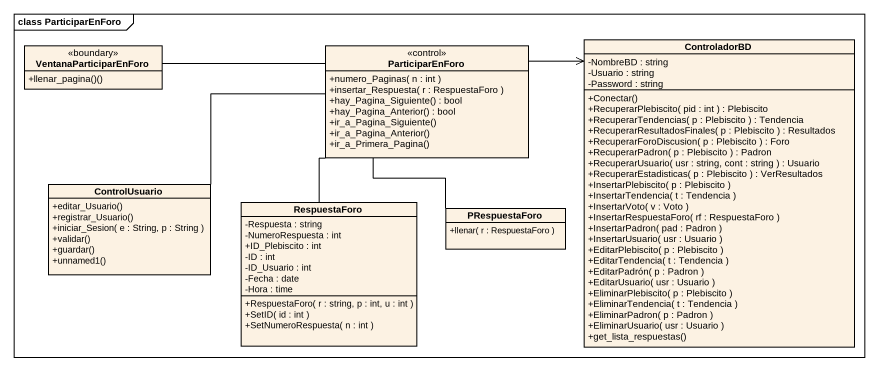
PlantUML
@startuml
mainframe class ParticiparEnForo
hide circle
hide empty members
skinparam classAttributeIconSize 0
class VentanaParticiparEnForo <<boundary>> {
  +llenar_pagina()()
}
class ParticiparEnForo <<control>> {
  +numero_Paginas( n : int )
  +insertar_Respuesta( r : RespuestaForo )
  +hay_Pagina_Siguiente() : bool
  +hay_Pagina_Anterior() : bool
  +ir_a_Pagina_Siguiente()
  +ir_a_Pagina_Anterior()
  +ir_a_Primera_Pagina()
}
class ControladorBD {
  -NombreBD : string
  -Usuario : string
  -Password : string
  +Conectar()
  +RecuperarPlebiscito( pid : int ) : Plebiscito
  +RecuperarTendencias( p : Plebiscito ) : Tendencia
  +RecuperarResultadosFinales( p : Plebiscito ) : Resultados
  +RecuperarForoDiscusion( p : Plebiscito ) : Foro
  +RecuperarPadron( p : Plebiscito ) : Padron
  +RecuperarUsuario( usr : string, cont : string ) : Usuario
  +RecuperarEstadisticas( p : Plebiscito ) : VerResultados
  +InsertarPlebiscito( p : Plebiscito )
  +InsertarTendencia( t : Tendencia )
  +InsertarVoto( v : Voto )
  +InsertarRespuestaForo( rf : RespuestaForo )
  +InsertarPadron( pad : Padron )
  +InsertarUsuario( usr : Usuario )
  +EditarPlebiscito( p : Plebiscito )
  +EditarTendencia( t : Tendencia )
  +EditarPadrón( p : Padron )
  +EditarUsuario( usr : Usuario )
  +EliminarPlebiscito( p : Plebiscito )
  +EliminarTendencia( t : Tendencia )
  +EliminarPadron( p : Padron )
  +EliminarUsuario( usr : Usuario )
  +get_lista_respuestas()
}
class ControlUsuario {
  +editar_Usuario()
  +registrar_Usuario()
  +iniciar_Sesion( e : String, p : String )
  +validar()
  +guardar()
  +unnamed1()
}
class RespuestaForo {
  -Respuesta : string
  -NumeroRespuesta : int
  +ID_Plebiscito : int
  -ID : int
  -ID_Usuario : int
  -Fecha : date
  -Hora : time
  +RespuestaForo( r : string, p : int, u : int )
  +SetID( id : int )
  +SetNumeroRespuesta( n : int )
}
class PRespuestaForo {
  +llenar( r : RespuestaForo )
}
ParticiparEnForo -left- VentanaParticiparEnForo
ParticiparEnForo -right-> ControladorBD
ParticiparEnForo -- RespuestaForo
ControlUsuario -right- ParticiparEnForo
PRespuestaForo -up- ParticiparEnForo
@enduml
